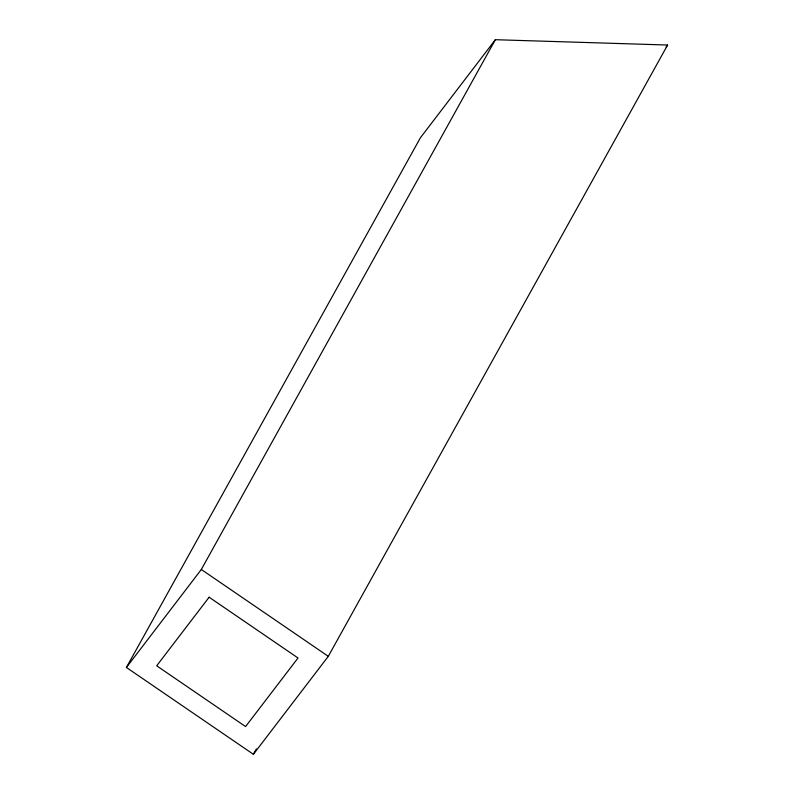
<?xml version="1.0" encoding="UTF-8"?>
<svg xmlns="http://www.w3.org/2000/svg" width="794" height="794" viewBox="0 0 794 794"><rect width="100%" height="100%" fill="white"/><g stroke="black" fill="none" stroke-linecap="round" stroke-linejoin="round"><path stroke-width="1.19" d="M126.405 667.466L420.463 137.67L495.367 39.7L667.595 45.03L328.299 656.33L253.385 754.3L126.405 667.466L201.319 569.487L495.367 39.7M253.385 754.3L256.402 748.881M666.097 46.995L667.595 45.03M201.319 569.487L328.299 656.33M209.13 597.207L156.696 665.789L245.584 726.579L298.018 657.998L209.13 597.207"/></g></svg>
